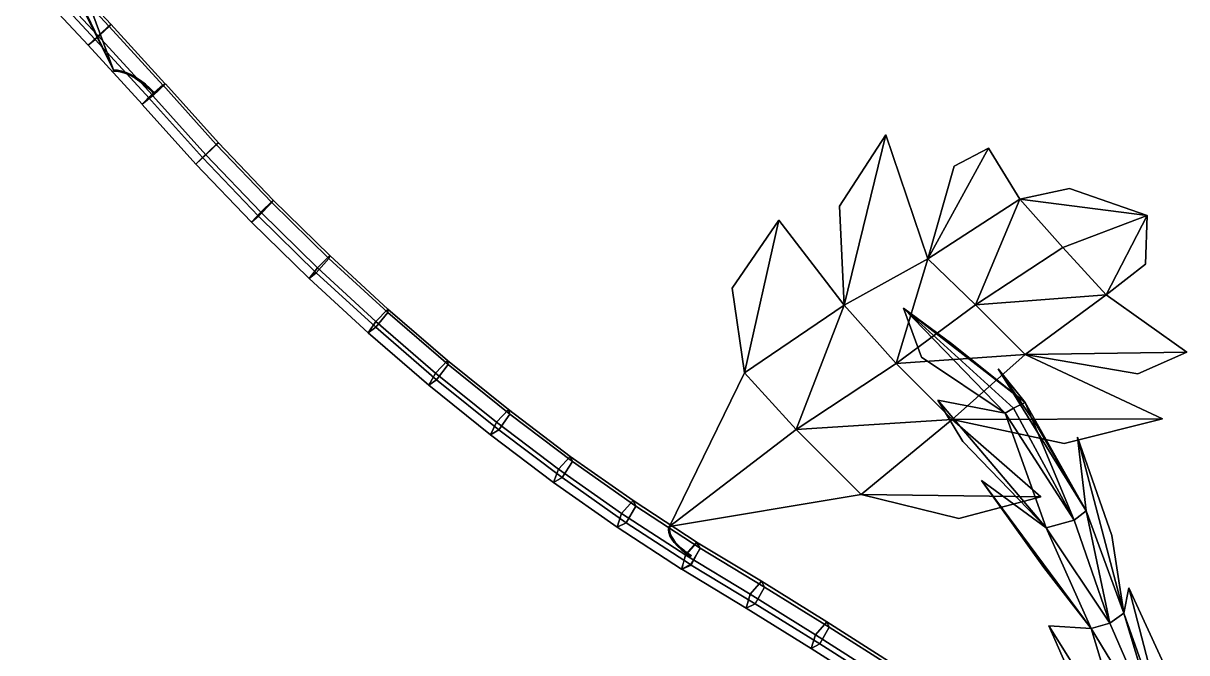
# Model space of a CAD drawing. Header units: metres. Extents: x -349 to 464, y -383 to 362.
# Drawn here: x -303 to -219.9, y 123.9 to 168.9 of the extents above; entities that cross this region are included whole.
import ezdxf

# ---------------------------------------------------------------- set-up
doc = ezdxf.new("R2010")
doc.units = ezdxf.units.M

msp = doc.modelspace()

# ---------------------------------------------------------------- linework, layer by layer
at = {"layer": 'Breeder_Leaf', "color": 3}
for points in [[(-296.5269, 165.4697, 262.2808), (-299.9889, 174.8661, 254.4639), (-302.9832, 178.4379, 259.1193)], [(-296.5269, 165.4697, 262.2808), (-302.9832, 178.4379, 259.1193), (-299.9889, 174.8661, 254.4639)], [(-299.5143, 171.7462, 249.1836), (-299.9889, 174.8661, 254.4639), (-296.5269, 165.4697, 262.2808)], [(-299.5143, 171.7462, 249.1836), (-296.5269, 165.4697, 262.2808), (-299.9889, 174.8661, 254.4639)], [(-244.3757, 148.7335, 273.6682), (-244.7134, 155.8093, 277.8475), (-241.3926, 160.8894, 283.0905)], [(-244.3757, 148.7335, 273.6682), (-241.3926, 160.8894, 283.0905), (-244.7134, 155.8093, 277.8475)], [(-244.3757, 148.7335, 273.6682), (-241.3926, 160.8894, 283.0905), (-238.3999, 152.0403, 277.6426)], [(-244.3757, 148.7335, 273.6682), (-238.3999, 152.0403, 277.6426), (-241.3926, 160.8894, 283.0905)], [(-238.3999, 152.0403, 277.6426), (-234.0594, 159.9312, 286.5634), (-231.8291, 156.3, 281.4518)], [(-238.3999, 152.0403, 277.6426), (-231.8291, 156.3, 281.4518), (-234.0594, 159.9312, 286.5634)], [(-238.3999, 152.0403, 277.6426), (-236.5195, 158.6604, 284.4813), (-234.0594, 159.9312, 286.5634)], [(-238.3999, 152.0403, 277.6426), (-234.0594, 159.9312, 286.5634), (-236.5195, 158.6604, 284.4813)], [(-231.8291, 156.3, 281.4518), (-228.2786, 157.0492, 287.7565), (-222.7377, 155.1351, 289.1664)], [(-231.8291, 156.3, 281.4518), (-222.7377, 155.1351, 289.1664), (-228.2786, 157.0492, 287.7565)], [(-238.3999, 152.0403, 277.6426), (-231.8291, 156.3, 281.4518), (-235.0083, 148.7615, 275.4457)], [(-238.3999, 152.0403, 277.6426), (-235.0083, 148.7615, 275.4457), (-231.8291, 156.3, 281.4518)], [(-231.8291, 156.3, 281.4518), (-228.7617, 152.8377, 280.6313), (-235.0083, 148.7615, 275.4457)], [(-231.8291, 156.3, 281.4518), (-235.0083, 148.7615, 275.4457), (-228.7617, 152.8377, 280.6313)], [(-231.8291, 156.3, 281.4518), (-222.7377, 155.1351, 289.1664), (-228.7617, 152.8377, 280.6313)], [(-231.8291, 156.3, 281.4518), (-228.7617, 152.8377, 280.6313), (-222.7377, 155.1351, 289.1664)], [(-251.4966, 143.901, 269.9774), (-252.3799, 149.9517, 273.7833), (-249.0418, 154.7957, 277.1253)], [(-251.4966, 143.901, 269.9774), (-249.0418, 154.7957, 277.1253), (-252.3799, 149.9517, 273.7833)], [(-251.4966, 143.901, 269.9774), (-249.0418, 154.7957, 277.1253), (-244.3757, 148.7335, 273.6682)], [(-251.4966, 143.901, 269.9774), (-244.3757, 148.7335, 273.6682), (-249.0418, 154.7957, 277.1253)], [(-228.7617, 152.8377, 280.6313), (-222.7377, 155.1351, 289.1664), (-225.6629, 149.4781, 279.6158)], [(-228.7617, 152.8377, 280.6313), (-225.6629, 149.4781, 279.6158), (-222.7377, 155.1351, 289.1664)], [(-222.7377, 155.1351, 289.1664), (-222.8497, 151.6713, 285.291), (-225.6629, 149.4781, 279.6158)], [(-222.7377, 155.1351, 289.1664), (-225.6629, 149.4781, 279.6158), (-222.8497, 151.6713, 285.291)], [(-244.3757, 148.7335, 273.6682), (-238.3999, 152.0403, 277.6426), (-240.6626, 144.5787, 272.0788)], [(-244.3757, 148.7335, 273.6682), (-240.6626, 144.5787, 272.0788), (-238.3999, 152.0403, 277.6426)], [(-238.3999, 152.0403, 277.6426), (-235.0083, 148.7615, 275.4457), (-240.6626, 144.5787, 272.0788)], [(-238.3999, 152.0403, 277.6426), (-240.6626, 144.5787, 272.0788), (-235.0083, 148.7615, 275.4457)], [(-235.0083, 148.7615, 275.4457), (-228.7617, 152.8377, 280.6313), (-225.6629, 149.4781, 279.6158)], [(-235.0083, 148.7615, 275.4457), (-225.6629, 149.4781, 279.6158), (-228.7617, 152.8377, 280.6313)], [(-251.4966, 143.901, 269.9774), (-244.3757, 148.7335, 273.6682), (-247.8023, 139.8597, 267.1736)], [(-251.4966, 143.901, 269.9774), (-247.8023, 139.8597, 267.1736), (-244.3757, 148.7335, 273.6682)], [(-244.3757, 148.7335, 273.6682), (-240.6626, 144.5787, 272.0788), (-247.8023, 139.8597, 267.1736)], [(-244.3757, 148.7335, 273.6682), (-247.8023, 139.8597, 267.1736), (-240.6626, 144.5787, 272.0788)], [(-240.6626, 144.5787, 272.0788), (-235.0083, 148.7615, 275.4457), (-231.449, 145.2142, 274.4055)], [(-240.6626, 144.5787, 272.0788), (-231.449, 145.2142, 274.4055), (-235.0083, 148.7615, 275.4457)], [(-235.0083, 148.7615, 275.4457), (-225.6629, 149.4781, 279.6158), (-231.449, 145.2142, 274.4055)], [(-235.0083, 148.7615, 275.4457), (-231.449, 145.2142, 274.4055), (-225.6629, 149.4781, 279.6158)], [(-225.6629, 149.4781, 279.6158), (-219.9169, 145.3724, 281.4302), (-231.449, 145.2142, 274.4055)], [(-225.6629, 149.4781, 279.6158), (-231.449, 145.2142, 274.4055), (-219.9169, 145.3724, 281.4302)], [(-232.8886, 141.0356, 242.2245), (-240.1438, 148.5195, 248.1304), (-232.2795, 141.3796, 246.87)], [(-232.8886, 141.0356, 242.2245), (-232.2795, 141.3796, 246.87), (-240.1438, 148.5195, 248.1304)], [(-232.8886, 141.0356, 242.2245), (-238.855, 145.0327, 243.3834), (-240.1438, 148.5195, 248.1304)], [(-232.8886, 141.0356, 242.2245), (-240.1438, 148.5195, 248.1304), (-238.855, 145.0327, 243.3834)], [(-232.2795, 141.3796, 246.87), (-240.1438, 148.5195, 248.1304), (-231.4636, 141.7871, 251.4623)], [(-232.2795, 141.3796, 246.87), (-231.4636, 141.7871, 251.4623), (-240.1438, 148.5195, 248.1304)], [(-240.1438, 148.5195, 248.1304), (-236.6885, 145.9669, 251.0585), (-231.4636, 141.7871, 251.4623)], [(-240.1438, 148.5195, 248.1304), (-231.4636, 141.7871, 251.4623), (-236.6885, 145.9669, 251.0585)], [(-219.9169, 145.3724, 281.4302), (-223.4065, 143.8301, 278.2769), (-231.449, 145.2142, 274.4055)], [(-219.9169, 145.3724, 281.4302), (-231.449, 145.2142, 274.4055), (-223.4065, 143.8301, 278.2769)], [(-247.8023, 139.8597, 267.1736), (-240.6626, 144.5787, 272.0788), (-236.6561, 140.566, 270.8657)], [(-247.8023, 139.8597, 267.1736), (-236.6561, 140.566, 270.8657), (-240.6626, 144.5787, 272.0788)], [(-240.6626, 144.5787, 272.0788), (-231.449, 145.2142, 274.4055), (-236.6561, 140.566, 270.8657)], [(-240.6626, 144.5787, 272.0788), (-236.6561, 140.566, 270.8657), (-231.449, 145.2142, 274.4055)], [(-231.449, 145.2142, 274.4055), (-221.6541, 140.6228, 275.0909), (-236.6561, 140.566, 270.8657)], [(-231.449, 145.2142, 274.4055), (-236.6561, 140.566, 270.8657), (-221.6541, 140.6228, 275.0909)], [(-251.4966, 143.901, 269.9774), (-247.8023, 139.8597, 267.1736), (-256.85, 132.9307, 261.5602)], [(-251.4966, 143.901, 269.9774), (-256.85, 132.9307, 261.5602), (-247.8023, 139.8597, 267.1736)], [(-231.4636, 141.7871, 251.4623), (-233.3844, 144.2011, 258.0691), (-227.1017, 134.0604, 251.7402)], [(-231.4636, 141.7871, 251.4623), (-227.1017, 134.0604, 251.7402), (-233.3844, 144.2011, 258.0691)], [(-233.3844, 144.2011, 258.0691), (-230.6288, 140.1424, 257.4105), (-227.1017, 134.0604, 251.7402)], [(-233.3844, 144.2011, 258.0691), (-227.1017, 134.0604, 251.7402), (-230.6288, 140.1424, 257.4105)], [(-229.9619, 132.8384, 241.9568), (-237.688, 141.9442, 237.7048), (-232.8886, 141.0356, 242.2245)], [(-229.9619, 132.8384, 241.9568), (-232.8886, 141.0356, 242.2245), (-237.688, 141.9442, 237.7048)], [(-229.9619, 132.8384, 241.9568), (-235.9056, 138.9912, 237.3802), (-237.688, 141.9442, 237.7048)], [(-229.9619, 132.8384, 241.9568), (-237.688, 141.9442, 237.7048), (-235.9056, 138.9912, 237.3802)], [(-232.8886, 141.0356, 242.2245), (-232.2795, 141.3796, 246.87), (-227.948, 133.3957, 246.7226)], [(-232.8886, 141.0356, 242.2245), (-227.948, 133.3957, 246.7226), (-232.2795, 141.3796, 246.87)], [(-227.948, 133.3957, 246.7226), (-232.2795, 141.3796, 246.87), (-231.4636, 141.7871, 251.4623)], [(-227.948, 133.3957, 246.7226), (-231.4636, 141.7871, 251.4623), (-232.2795, 141.3796, 246.87)], [(-227.948, 133.3957, 246.7226), (-231.4636, 141.7871, 251.4623), (-227.1017, 134.0604, 251.7402)], [(-227.948, 133.3957, 246.7226), (-227.1017, 134.0604, 251.7402), (-231.4636, 141.7871, 251.4623)], [(-247.8023, 139.8597, 267.1736), (-236.6561, 140.566, 270.8657), (-243.1494, 135.2159, 266.7491)], [(-247.8023, 139.8597, 267.1736), (-243.1494, 135.2159, 266.7491), (-236.6561, 140.566, 270.8657)], [(-236.6561, 140.566, 270.8657), (-230.3233, 135.0488, 270.2519), (-243.1494, 135.2159, 266.7491)], [(-236.6561, 140.566, 270.8657), (-243.1494, 135.2159, 266.7491), (-230.3233, 135.0488, 270.2519)], [(-221.6541, 140.6228, 275.0909), (-228.6779, 138.854, 272.0118), (-236.6561, 140.566, 270.8657)], [(-221.6541, 140.6228, 275.0909), (-236.6561, 140.566, 270.8657), (-228.6779, 138.854, 272.0118)], [(-229.9619, 132.8384, 241.9568), (-232.8886, 141.0356, 242.2245), (-227.948, 133.3957, 246.7226)], [(-229.9619, 132.8384, 241.9568), (-227.948, 133.3957, 246.7226), (-232.8886, 141.0356, 242.2245)], [(-256.85, 132.9307, 261.5602), (-247.8023, 139.8597, 267.1736), (-243.1494, 135.2159, 266.7491)], [(-256.85, 132.9307, 261.5602), (-243.1494, 135.2159, 266.7491), (-247.8023, 139.8597, 267.1736)], [(-227.1017, 134.0604, 251.7402), (-227.7209, 139.3144, 261.2008), (-224.406, 126.7611, 252.5786)], [(-227.1017, 134.0604, 251.7402), (-224.406, 126.7611, 252.5786), (-227.7209, 139.3144, 261.2008)], [(-227.7209, 139.3144, 261.2008), (-225.2693, 132.2936, 258.6236), (-224.406, 126.7611, 252.5786)], [(-227.7209, 139.3144, 261.2008), (-224.406, 126.7611, 252.5786), (-225.2693, 132.2936, 258.6236)], [(-226.7314, 125.6583, 241.2857), (-234.5621, 136.2271, 232.7754), (-229.9619, 132.8384, 241.9568)], [(-226.7314, 125.6583, 241.2857), (-229.9619, 132.8384, 241.9568), (-234.5621, 136.2271, 232.7754)], [(-226.7314, 125.6583, 241.2857), (-230.1149, 129.9984, 235.1731), (-234.5621, 136.2271, 232.7754)], [(-226.7314, 125.6583, 241.2857), (-234.5621, 136.2271, 232.7754), (-230.1149, 129.9984, 235.1731)], [(-230.3233, 135.0488, 270.2519), (-236.1873, 133.51, 266.9721), (-243.1494, 135.2159, 266.7491)], [(-230.3233, 135.0488, 270.2519), (-243.1494, 135.2159, 266.7491), (-236.1873, 133.51, 266.9721)], [(-225.3984, 126.0291, 246.9125), (-227.948, 133.3957, 246.7226), (-227.1017, 134.0604, 251.7402)], [(-225.3984, 126.0291, 246.9125), (-227.1017, 134.0604, 251.7402), (-227.948, 133.3957, 246.7226)], [(-225.3984, 126.0291, 246.9125), (-227.1017, 134.0604, 251.7402), (-224.406, 126.7611, 252.5786)], [(-225.3984, 126.0291, 246.9125), (-224.406, 126.7611, 252.5786), (-227.1017, 134.0604, 251.7402)], [(-229.9619, 132.8384, 241.9568), (-227.948, 133.3957, 246.7226), (-225.3984, 126.0291, 246.9125)], [(-229.9619, 132.8384, 241.9568), (-225.3984, 126.0291, 246.9125), (-227.948, 133.3957, 246.7226)], [(-226.7314, 125.6583, 241.2857), (-229.9619, 132.8384, 241.9568), (-225.3984, 126.0291, 246.9125)], [(-226.7314, 125.6583, 241.2857), (-225.3984, 126.0291, 246.9125), (-229.9619, 132.8384, 241.9568)], [(-224.406, 126.7611, 252.5786), (-224.0396, 128.5473, 260.8003), (-221.2905, 117.9533, 253.2495)], [(-224.406, 126.7611, 252.5786), (-221.2905, 117.9533, 253.2495), (-224.0396, 128.5473, 260.8003)], [(-224.0396, 128.5473, 260.8003), (-221.2962, 122.5699, 258.7374), (-221.2905, 117.9533, 253.2495)], [(-224.0396, 128.5473, 260.8003), (-221.2905, 117.9533, 253.2495), (-221.2962, 122.5699, 258.7374)], [(-221.4681, 116.9833, 246.7362), (-225.3984, 126.0291, 246.9125), (-224.406, 126.7611, 252.5786)], [(-221.4681, 116.9833, 246.7362), (-224.406, 126.7611, 252.5786), (-225.3984, 126.0291, 246.9125)], [(-221.4681, 116.9833, 246.7362), (-224.406, 126.7611, 252.5786), (-221.2905, 117.9533, 253.2495)], [(-221.4681, 116.9833, 246.7362), (-221.2905, 117.9533, 253.2495), (-224.406, 126.7611, 252.5786)], [(-224.0174, 116.6974, 241.1451), (-229.7617, 125.8485, 233.4591), (-226.7314, 125.6583, 241.2857)], [(-224.0174, 116.6974, 241.1451), (-226.7314, 125.6583, 241.2857), (-229.7617, 125.8485, 233.4591)], [(-224.0174, 116.6974, 241.1451), (-227.1755, 119.9574, 235.5527), (-229.7617, 125.8485, 233.4591)], [(-224.0174, 116.6974, 241.1451), (-229.7617, 125.8485, 233.4591), (-227.1755, 119.9574, 235.5527)], [(-226.7314, 125.6583, 241.2857), (-225.3984, 126.0291, 246.9125), (-221.4681, 116.9833, 246.7362)], [(-226.7314, 125.6583, 241.2857), (-221.4681, 116.9833, 246.7362), (-225.3984, 126.0291, 246.9125)], [(-224.0174, 116.6974, 241.1451), (-226.7314, 125.6583, 241.2857), (-221.4681, 116.9833, 246.7362)], [(-224.0174, 116.6974, 241.1451), (-221.4681, 116.9833, 246.7362), (-226.7314, 125.6583, 241.2857)]]:
    msp.add_3dface(points, dxfattribs=at)
at = {"layer": 'Breeder_Petiole', "color": 3}
for points in [[(-296.7225, 168.7805, 264.1226), (-300.6317, 172.9773, 264.7865), (-301.583, 172.1878, 264.1743), (-297.6457, 167.9589, 263.5095)], [(-296.841, 168.6215, 265.4879), (-300.6695, 172.7273, 266.1427), (-300.6317, 172.9773, 264.7865), (-296.7225, 168.7805, 264.1226)], [(-297.6457, 167.9589, 263.5095), (-301.583, 172.1878, 264.1743), (-302.2177, 171.4424, 265.1463), (-298.3433, 167.2844, 264.4901)], [(-297.8384, 167.7001, 265.7313), (-301.6446, 171.7809, 266.3813), (-300.6695, 172.7273, 266.1427), (-296.841, 168.6215, 265.4879)], [(-298.3433, 167.2844, 264.4901), (-302.2177, 171.4424, 265.1463), (-301.6446, 171.7809, 266.3813), (-297.8384, 167.7001, 265.7313)], [(-292.8661, 164.5645, 263.9661), (-296.7225, 168.7805, 264.1226), (-297.6457, 167.9589, 263.5095), (-293.7892, 163.7428, 263.353)], [(-292.9845, 164.4055, 265.3314), (-296.841, 168.6215, 265.4879), (-296.7225, 168.7805, 264.1226), (-292.8661, 164.5645, 263.9661)], [(-293.7892, 163.7428, 263.353), (-297.6457, 167.9589, 263.5095), (-298.3433, 167.2844, 264.4901), (-294.4868, 163.0683, 264.3337)], [(-293.982, 163.484, 265.5748), (-297.8384, 167.7001, 265.7313), (-296.841, 168.6215, 265.4879), (-292.9845, 164.4055, 265.3314)], [(-294.4868, 163.0683, 264.3337), (-298.3433, 167.2844, 264.4901), (-297.8384, 167.7001, 265.7313), (-293.982, 163.484, 265.5748)], [(-296.2856, 165.4616, 262.6868), (-296.558, 165.4709, 262.3028), (-296.5353, 165.5062, 262.2876), (-296.262, 165.4967, 262.6729)], [(-296.2683, 165.4247, 262.6668), (-296.5373, 165.4337, 262.2873), (-296.558, 165.4709, 262.3028), (-296.2856, 165.4616, 262.6868)], [(-296.2344, 165.438, 262.6411), (-296.5024, 165.4468, 262.2628), (-296.5373, 165.4337, 262.2873), (-296.2683, 165.4247, 262.6668)], [(-296.262, 165.4967, 262.6729), (-296.5353, 165.5062, 262.2876), (-296.5012, 165.4914, 262.2631), (-296.2305, 165.4823, 262.6448)], [(-296.2305, 165.4823, 262.6448), (-296.5012, 165.4914, 262.2631), (-296.5024, 165.4468, 262.2628), (-296.2344, 165.438, 262.6411)], [(-295.9893, 165.405, 263.0483), (-296.2856, 165.4616, 262.6868), (-296.262, 165.4967, 262.6729), (-295.9644, 165.4401, 263.0355)], [(-295.9755, 165.3687, 263.024), (-296.2683, 165.4247, 262.6668), (-296.2856, 165.4616, 262.6868), (-295.9893, 165.405, 263.0483)], [(-295.9424, 165.3824, 262.9969), (-296.2344, 165.438, 262.6411), (-296.2683, 165.4247, 262.6668), (-295.9755, 165.3687, 263.024)], [(-295.9644, 165.4401, 263.0355), (-296.262, 165.4967, 262.6729), (-296.2305, 165.4823, 262.6448), (-295.9356, 165.4263, 263.0039)], [(-295.9356, 165.4263, 263.0039), (-296.2305, 165.4823, 262.6448), (-296.2344, 165.438, 262.6411), (-295.9424, 165.3824, 262.9969)], [(-295.6732, 165.3019, 263.3817), (-295.9893, 165.405, 263.0483), (-295.9644, 165.4401, 263.0355), (-295.6469, 165.3369, 263.37)], [(-295.6632, 165.2669, 263.3535), (-295.9755, 165.3687, 263.024), (-295.9893, 165.405, 263.0483), (-295.6732, 165.3019, 263.3817)], [(-295.631, 165.2811, 263.325), (-295.9424, 165.3824, 262.9969), (-295.9755, 165.3687, 263.024), (-295.6632, 165.2669, 263.3535)], [(-295.6469, 165.3369, 263.37), (-295.9644, 165.4401, 263.0355), (-295.9356, 165.4263, 263.0039), (-295.621, 165.3241, 263.3351)], [(-295.621, 165.3241, 263.3351), (-295.9356, 165.4263, 263.0039), (-295.9424, 165.3824, 262.9969), (-295.631, 165.2811, 263.325)], [(-295.3421, 165.1539, 263.6821), (-295.6732, 165.3019, 263.3817), (-295.6469, 165.3369, 263.37), (-295.3145, 165.1886, 263.6713)], [(-295.3145, 165.1886, 263.6713), (-295.6469, 165.3369, 263.37), (-295.621, 165.3241, 263.3351), (-295.2916, 165.1774, 263.6334)], [(-295.2916, 165.1774, 263.6334), (-295.621, 165.3241, 263.3351), (-295.631, 165.2811, 263.325), (-295.3049, 165.1357, 263.6204)], [(-295.3361, 165.1207, 263.6502), (-295.6632, 165.2669, 263.3535), (-295.6732, 165.3019, 263.3817), (-295.3421, 165.1539, 263.6821)], [(-295.3049, 165.1357, 263.6204), (-295.631, 165.2811, 263.325), (-295.6632, 165.2669, 263.3535), (-295.3361, 165.1207, 263.6502)], [(-295.001, 164.9633, 263.9449), (-295.3421, 165.1539, 263.6821), (-295.3145, 165.1886, 263.6713), (-294.9718, 164.9975, 263.9348)], [(-294.9991, 164.9324, 263.9098), (-295.3361, 165.1207, 263.6502), (-295.3421, 165.1539, 263.6821), (-295.001, 164.9633, 263.9449)], [(-294.9689, 164.9482, 263.8789), (-295.3049, 165.1357, 263.6204), (-295.3361, 165.1207, 263.6502), (-294.9991, 164.9324, 263.9098)], [(-294.9718, 164.9975, 263.9348), (-295.3145, 165.1886, 263.6713), (-295.2916, 165.1774, 263.6334), (-294.9521, 164.9882, 263.8943)], [(-294.9521, 164.9882, 263.8943), (-295.2916, 165.1774, 263.6334), (-295.3049, 165.1357, 263.6204), (-294.9689, 164.9482, 263.8789)], [(-294.6549, 164.7329, 264.1661), (-295.001, 164.9633, 263.9449), (-294.9718, 164.9975, 263.9348), (-294.6243, 164.7664, 264.1567)], [(-294.6573, 164.7048, 264.1283), (-294.9991, 164.9324, 263.9098), (-295.001, 164.9633, 263.9449), (-294.6549, 164.7329, 264.1661)], [(-294.6281, 164.7216, 264.0964), (-294.9689, 164.9482, 263.8789), (-294.9991, 164.9324, 263.9098), (-294.6573, 164.7048, 264.1283)], [(-294.6243, 164.7664, 264.1567), (-294.9718, 164.9975, 263.9348), (-294.9521, 164.9882, 263.8943), (-294.6078, 164.7595, 264.1139)], [(-294.6078, 164.7595, 264.1139), (-294.9521, 164.9882, 263.8943), (-294.9689, 164.9482, 263.8789), (-294.6281, 164.7216, 264.0964)], [(-294.3159, 164.4413, 264.3024), (-294.6573, 164.7048, 264.1283), (-294.6549, 164.7329, 264.1661), (-294.3092, 164.4661, 264.3424)], [(-294.2877, 164.4593, 264.2698), (-294.6281, 164.7216, 264.0964), (-294.6573, 164.7048, 264.1283), (-294.3159, 164.4413, 264.3024)], [(-294.3092, 164.4661, 264.3424), (-294.6549, 164.7329, 264.1661), (-294.6243, 164.7664, 264.1567), (-294.2771, 164.4989, 264.3335)], [(-294.2639, 164.4947, 264.2889), (-294.6078, 164.7595, 264.1139), (-294.6281, 164.7216, 264.0964), (-294.2877, 164.4593, 264.2698)], [(-294.2771, 164.4989, 264.3335), (-294.6243, 164.7664, 264.1567), (-294.6078, 164.7595, 264.1139), (-294.2639, 164.4947, 264.2889)], [(-293.969, 164.167, 264.4713), (-294.3092, 164.4661, 264.3424), (-294.2771, 164.4989, 264.3335), (-293.9354, 164.1988, 264.4627)], [(-293.9254, 164.1977, 264.4167), (-294.2639, 164.4947, 264.2889), (-294.2877, 164.4593, 264.2698), (-293.9528, 164.1652, 264.3964)], [(-293.9354, 164.1988, 264.4627), (-294.2771, 164.4989, 264.3335), (-294.2639, 164.4947, 264.2889), (-293.9254, 164.1977, 264.4167)], [(-289.0551, 160.3184, 264.3087), (-292.828, 164.521, 263.9652), (-293.7234, 163.667, 263.3551), (-289.9424, 159.4552, 263.6997)], [(-289.2074, 160.2028, 265.6749), (-293.0265, 164.454, 265.3288), (-292.828, 164.521, 263.9652), (-289.0551, 160.3184, 264.3087)], [(-289.9424, 159.4552, 263.6997), (-293.7234, 163.667, 263.3551), (-294.4836, 163.0642, 264.3358), (-290.6514, 158.7981, 264.684)], [(-293.9799, 164.1459, 264.4297), (-294.3159, 164.4413, 264.3024), (-294.3092, 164.4661, 264.3424), (-293.969, 164.167, 264.4713)], [(-293.9528, 164.1652, 264.3964), (-294.2877, 164.4593, 264.2698), (-294.3159, 164.4413, 264.3024), (-293.9799, 164.1459, 264.4297)], [(-290.1902, 159.2671, 265.9232), (-294.0464, 163.5579, 265.5741), (-293.0265, 164.454, 265.3288), (-289.2074, 160.2028, 265.6749)], [(-293.6524, 163.8209, 264.5083), (-293.9799, 164.1459, 264.4297), (-293.969, 164.167, 264.4713), (-293.6414, 163.8421, 264.5502)], [(-293.6251, 163.8403, 264.4748), (-293.9528, 164.1652, 264.3964), (-293.9799, 164.1459, 264.4297), (-293.6524, 163.8209, 264.5083)], [(-293.6414, 163.8421, 264.5502), (-293.969, 164.167, 264.4713), (-293.9354, 164.1988, 264.4627), (-293.6075, 163.8742, 264.5416)], [(-293.5975, 163.8731, 264.4952), (-293.9254, 164.1977, 264.4167), (-293.9528, 164.1652, 264.3964), (-293.6251, 163.8403, 264.4748)], [(-293.6075, 163.8742, 264.5416), (-293.9354, 164.1988, 264.4627), (-293.9254, 164.1977, 264.4167), (-293.5975, 163.8731, 264.4952)], [(-290.6514, 158.7981, 264.684), (-294.4836, 163.0642, 264.3358), (-294.0464, 163.5579, 265.5741), (-290.1902, 159.2671, 265.9232)], [(-285.1432, 156.2314, 264.3997), (-289.0551, 160.3184, 264.3087), (-289.9424, 159.4552, 263.6997), (-286.0222, 155.3593, 263.7914)], [(-285.2477, 156.0686, 265.7657), (-289.2074, 160.2028, 265.6749), (-289.0551, 160.3184, 264.3087), (-285.1432, 156.2314, 264.3997)], [(-286.1924, 155.0944, 266.0143), (-290.1902, 159.2671, 265.9232), (-289.2074, 160.2028, 265.6749), (-285.2477, 156.0686, 265.7657)], [(-286.0222, 155.3593, 263.7914), (-289.9424, 159.4552, 263.6997), (-290.6514, 158.7981, 264.684), (-286.6782, 154.6494, 264.7758)], [(-286.6782, 154.6494, 264.7758), (-290.6514, 158.7981, 264.684), (-290.1902, 159.2671, 265.9232), (-286.1924, 155.0944, 266.0143)], [(-281.1043, 152.2721, 264.2379), (-285.1432, 156.2314, 264.3997), (-286.0222, 155.3593, 263.7914), (-281.9747, 151.3913, 263.6298)], [(-281.1597, 152.0638, 265.6005), (-285.2477, 156.0686, 265.7657), (-285.1432, 156.2314, 264.3997), (-281.1043, 152.2721, 264.2379)], [(-281.9747, 151.3913, 263.6298), (-286.0222, 155.3593, 263.7914), (-286.6782, 154.6494, 264.7758), (-282.5761, 150.6304, 264.6109)], [(-282.0648, 151.0523, 265.8473), (-286.1924, 155.0944, 266.0143), (-285.2477, 156.0686, 265.7657), (-281.1597, 152.0638, 265.6005)], [(-282.5761, 150.6304, 264.6109), (-286.6782, 154.6494, 264.7758), (-286.1924, 155.0944, 266.0143), (-282.0648, 151.0523, 265.8473)], [(-277.8201, 147.1529, 265.4223), (-282.0648, 151.0523, 265.8473), (-281.1597, 152.0638, 265.6005), (-276.9555, 148.2003, 265.18)], [(-276.9506, 148.4524, 263.8236), (-281.1043, 152.2721, 264.2379), (-281.9747, 151.3913, 263.6298), (-277.8121, 147.5632, 263.2151)], [(-276.9555, 148.2003, 265.18), (-281.1597, 152.0638, 265.6005), (-281.1043, 152.2721, 264.2379), (-276.9506, 148.4524, 263.8236)], [(-277.8121, 147.5632, 263.2151), (-281.9747, 151.3913, 263.6298), (-282.5761, 150.6304, 264.6109), (-278.3575, 146.7532, 264.1896)], [(-278.3575, 146.7532, 264.1896), (-282.5761, 150.6304, 264.6109), (-282.0648, 151.0523, 265.8473), (-277.8201, 147.1529, 265.4223)], [(-273.4712, 143.4078, 264.7407), (-277.8201, 147.1529, 265.4223), (-276.9555, 148.2003, 265.18), (-272.6482, 144.4896, 264.5051)], [(-272.6948, 144.7836, 263.1581), (-276.9506, 148.4524, 263.8236), (-277.8121, 147.5632, 263.2151), (-273.5471, 143.8863, 262.5485)], [(-272.6482, 144.4896, 264.5051), (-276.9555, 148.2003, 265.18), (-276.9506, 148.4524, 263.8236), (-272.6948, 144.7836, 263.1581)], [(-273.5471, 143.8863, 262.5485), (-277.8121, 147.5632, 263.2151), (-278.3575, 146.7532, 264.1896), (-274.0352, 143.0293, 263.5132)], [(-274.0352, 143.0293, 263.5132), (-278.3575, 146.7532, 264.1896), (-277.8201, 147.1529, 265.4223), (-273.4712, 143.4078, 264.7407)], [(-268.3498, 141.2768, 262.243), (-272.6948, 144.7836, 263.1581), (-273.5471, 143.8863, 262.5485), (-269.1927, 140.3717, 261.632)], [(-268.2506, 140.9428, 263.5779), (-272.6482, 144.4896, 264.5051), (-272.6948, 144.7836, 263.1581), (-268.3498, 141.2768, 262.243)], [(-269.1927, 140.3717, 261.632), (-273.5471, 143.8863, 262.5485), (-274.0352, 143.0293, 263.5132), (-269.6224, 139.4699, 262.5835)], [(-269.0313, 139.8282, 263.8043), (-273.4712, 143.4078, 264.7407), (-272.6482, 144.4896, 264.5051), (-268.2506, 140.9428, 263.5779)], [(-269.6224, 139.4699, 262.5835), (-274.0352, 143.0293, 263.5132), (-273.4712, 143.4078, 264.7407), (-269.0313, 139.8282, 263.8043)], [(-263.9286, 137.9423, 261.0813), (-268.3498, 141.2768, 262.243), (-269.1927, 140.3717, 261.632), (-264.7621, 137.0298, 260.4681)], [(-263.7761, 137.5705, 262.401), (-268.2506, 140.9428, 263.5779), (-268.3498, 141.2768, 262.243), (-263.9286, 137.9423, 261.0813)], [(-264.5139, 136.4248, 262.6159), (-269.0313, 139.8282, 263.8043), (-268.2506, 140.9428, 263.5779), (-263.7761, 137.5705, 262.401)], [(-264.7621, 137.0298, 260.4681), (-269.1927, 140.3717, 261.632), (-269.6224, 139.4699, 262.5835), (-265.1324, 136.0855, 261.4033)], [(-265.1324, 136.0855, 261.4033), (-269.6224, 139.4699, 262.5835), (-269.0313, 139.8282, 263.8043), (-264.5139, 136.4248, 262.6159)], [(-259.4449, 134.7901, 259.6761), (-263.9286, 137.9423, 261.0813), (-264.7621, 137.0298, 260.4681), (-260.2686, 133.8705, 259.0604)], [(-259.2384, 134.3827, 260.9779), (-263.7761, 137.5705, 262.401), (-263.9286, 137.9423, 261.0813), (-259.4449, 134.7901, 259.6761)], [(-259.9326, 133.2076, 261.1789), (-264.5139, 136.4248, 262.6159), (-263.7761, 137.5705, 262.401), (-259.2384, 134.3827, 260.9779)], [(-260.2686, 133.8705, 259.0604), (-264.7621, 137.0298, 260.4681), (-265.1324, 136.0855, 261.4033), (-260.5789, 132.8863, 259.9759)], [(-260.5789, 132.8863, 259.9759), (-265.1324, 136.0855, 261.4033), (-264.5139, 136.4248, 262.6159), (-259.9326, 133.2076, 261.1789)], [(-254.8653, 131.8005, 258.0142), (-259.4449, 134.7901, 259.6761), (-260.2686, 133.8705, 259.0604), (-255.689, 130.8809, 257.3985)], [(-254.6588, 131.3931, 259.316), (-259.2384, 134.3827, 260.9779), (-259.4449, 134.7901, 259.6761), (-254.8653, 131.8005, 258.0142)], [(-255.689, 130.8809, 257.3985), (-260.2686, 133.8705, 259.0604), (-260.5789, 132.8863, 259.9759), (-255.9994, 129.8967, 258.314)], [(-255.353, 130.218, 259.517), (-259.9326, 133.2076, 261.1789), (-259.2384, 134.3827, 260.9779), (-254.6588, 131.3931, 259.316)], [(-255.9994, 129.8967, 258.314), (-260.5789, 132.8863, 259.9759), (-259.9326, 133.2076, 261.1789), (-255.353, 130.218, 259.517)], [(-256.9109, 132.7577, 261.1232), (-256.8798, 132.953, 261.5523), (-256.8817, 132.9125, 261.5708), (-256.9128, 132.7179, 261.1432)], [(-256.9128, 132.7179, 261.1432), (-256.8817, 132.9125, 261.5708), (-256.8392, 132.8972, 261.5747), (-256.8702, 132.705, 261.1521)], [(-256.868, 132.7695, 261.1196), (-256.837, 132.9629, 261.5446), (-256.8798, 132.953, 261.5523), (-256.9109, 132.7577, 261.1232)], [(-256.8702, 132.705, 261.1521), (-256.8392, 132.8972, 261.5747), (-256.812, 132.9286, 261.5584), (-256.843, 132.7371, 261.1374)], [(-256.843, 132.7371, 261.1374), (-256.812, 132.9286, 261.5584), (-256.837, 132.9629, 261.5446), (-256.868, 132.7695, 261.1196)], [(-256.8878, 132.5444, 260.7021), (-256.9109, 132.7577, 261.1232), (-256.9128, 132.7179, 261.1432), (-256.8899, 132.5051, 260.7238)], [(-256.8899, 132.5051, 260.7238), (-256.9128, 132.7179, 261.1432), (-256.8702, 132.705, 261.1521), (-256.8475, 132.4947, 260.7377)], [(-256.845, 132.5584, 260.7024), (-256.868, 132.7695, 261.1196), (-256.9109, 132.7577, 261.1232), (-256.8878, 132.5444, 260.7021)], [(-256.8105, 132.3163, 260.2956), (-256.8878, 132.5444, 260.7021), (-256.8899, 132.5051, 260.7238), (-256.813, 132.2775, 260.3188)], [(-256.813, 132.2775, 260.3188), (-256.8899, 132.5051, 260.7238), (-256.8475, 132.4947, 260.7377), (-256.7716, 132.2699, 260.3376)], [(-256.7684, 132.3327, 260.2997), (-256.845, 132.5584, 260.7024), (-256.8878, 132.5444, 260.7021), (-256.8105, 132.3163, 260.2956)], [(-256.8475, 132.4947, 260.7377), (-256.8702, 132.705, 261.1521), (-256.843, 132.7371, 261.1374), (-256.8203, 132.5279, 260.7243)], [(-256.8203, 132.5279, 260.7243), (-256.843, 132.7371, 261.1374), (-256.868, 132.7695, 261.1196), (-256.845, 132.5584, 260.7024)], [(-256.7716, 132.2699, 260.3376), (-256.8475, 132.4947, 260.7377), (-256.8203, 132.5279, 260.7243), (-256.7445, 132.3041, 260.3254)], [(-256.7445, 132.3041, 260.3254), (-256.8203, 132.5279, 260.7243), (-256.845, 132.5584, 260.7024), (-256.7684, 132.3327, 260.2997)], [(-256.6803, 132.0768, 259.9096), (-256.8105, 132.3163, 260.2956), (-256.813, 132.2775, 260.3188), (-256.6834, 132.0385, 259.9344)], [(-256.6834, 132.0385, 259.9344), (-256.813, 132.2775, 260.3188), (-256.7716, 132.2699, 260.3376), (-256.6435, 132.0337, 259.9578)], [(-256.6394, 132.0956, 259.9173), (-256.7684, 132.3327, 260.2997), (-256.8105, 132.3163, 260.2956), (-256.6803, 132.0768, 259.9096)], [(-256.6435, 132.0337, 259.9578), (-256.7716, 132.2699, 260.3376), (-256.7445, 132.3041, 260.3254), (-256.6168, 132.0691, 259.9469)], [(-256.6168, 132.0691, 259.9469), (-256.7445, 132.3041, 260.3254), (-256.7684, 132.3327, 260.2997), (-256.6394, 132.0956, 259.9173)], [(-256.4991, 131.8293, 259.55), (-256.6803, 132.0768, 259.9096), (-256.6834, 132.0385, 259.9344), (-256.5029, 131.7917, 259.5762)], [(-256.4599, 131.8507, 259.5611), (-256.6394, 132.0956, 259.9173), (-256.6803, 132.0768, 259.9096), (-256.4991, 131.8293, 259.55)], [(-256.4391, 131.8265, 259.5942), (-256.6168, 132.0691, 259.9469), (-256.6394, 132.0956, 259.9173), (-256.4599, 131.8507, 259.5611)], [(-256.5029, 131.7917, 259.5762), (-256.6834, 132.0385, 259.9344), (-256.6435, 132.0337, 259.9578), (-256.4653, 131.7899, 259.604)], [(-256.4653, 131.7899, 259.604), (-256.6435, 132.0337, 259.9578), (-256.6168, 132.0691, 259.9469), (-256.4391, 131.8265, 259.5942)], [(-256.2696, 131.5778, 259.2222), (-256.4991, 131.8293, 259.55), (-256.5029, 131.7917, 259.5762), (-256.2744, 131.5408, 259.2498)], [(-256.2744, 131.5408, 259.2498), (-256.5029, 131.7917, 259.5762), (-256.4653, 131.7899, 259.604), (-256.2395, 131.5421, 259.2815)], [(-256.2325, 131.6018, 259.2364), (-256.4599, 131.8507, 259.5611), (-256.4991, 131.8293, 259.55), (-256.2696, 131.5778, 259.2222)], [(-256.2395, 131.5421, 259.2815), (-256.4653, 131.7899, 259.604), (-256.4391, 131.8265, 259.5942), (-256.2141, 131.5798, 259.2728)], [(-256.2141, 131.5798, 259.2728), (-256.4391, 131.8265, 259.5942), (-256.4599, 131.8507, 259.5611), (-256.2325, 131.6018, 259.2364)], [(-255.9953, 131.3259, 258.9312), (-256.2696, 131.5778, 259.2222), (-256.2744, 131.5408, 259.2498), (-256.0012, 131.2895, 258.9599)], [(-256.0012, 131.2895, 258.9599), (-256.2744, 131.5408, 259.2498), (-256.2395, 131.5421, 259.2815), (-255.9697, 131.2939, 258.9952)], [(-255.9608, 131.3526, 258.9481), (-256.2325, 131.6018, 259.2364), (-256.2696, 131.5778, 259.2222), (-255.9953, 131.3259, 258.9312)], [(-255.9697, 131.2939, 258.9952), (-256.2395, 131.5421, 259.2815), (-256.2141, 131.5798, 259.2728), (-255.9451, 131.3329, 258.9875)], [(-255.9451, 131.3329, 258.9875), (-256.2141, 131.5798, 259.2728), (-256.2325, 131.6018, 259.2364), (-255.9608, 131.3526, 258.9481)], [(-255.6802, 131.0775, 258.6812), (-255.9953, 131.3259, 258.9312), (-256.0012, 131.2895, 258.9599), (-255.6874, 131.0417, 258.711)], [(-255.6874, 131.0417, 258.711), (-256.0012, 131.2895, 258.9599), (-255.9697, 131.2939, 258.9952), (-255.6598, 131.0492, 258.7495)], [(-255.6488, 131.1067, 258.7005), (-255.9608, 131.3526, 258.9481), (-255.9953, 131.3259, 258.9312), (-255.6802, 131.0775, 258.6812)], [(-255.6598, 131.0492, 258.7495), (-255.9697, 131.2939, 258.9952), (-255.9451, 131.3329, 258.9875), (-255.6362, 131.0893, 258.7425)], [(-255.6362, 131.0893, 258.7425), (-255.9451, 131.3329, 258.9875), (-255.9608, 131.3526, 258.9481), (-255.6488, 131.1067, 258.7005)], [(-250.2738, 129.0281, 256.1235), (-254.9121, 131.8296, 258.0316), (-255.7261, 130.9034, 257.4128), (-251.0815, 128.0979, 255.5026)], [(-250.7188, 127.4195, 257.6118), (-255.3014, 130.1863, 259.4975), (-254.6512, 131.3889, 259.3126), (-250.0509, 128.6113, 257.4196)], [(-250.0509, 128.6113, 257.4196), (-254.6512, 131.3889, 259.3126), (-254.9121, 131.8296, 258.0316), (-250.2738, 129.0281, 256.1235)], [(-251.0815, 128.0979, 255.5026), (-255.7261, 130.9034, 257.4128), (-255.9757, 129.8817, 258.3056), (-251.3654, 127.0975, 256.4091)], [(-255.3328, 130.8385, 258.478), (-255.6802, 131.0775, 258.6812), (-255.6874, 131.0417, 258.711), (-255.34, 130.8025, 258.508)], [(-255.34, 130.8025, 258.508), (-255.6874, 131.0417, 258.711), (-255.6598, 131.0492, 258.7495), (-255.3122, 130.8101, 258.5467)], [(-255.3011, 130.868, 258.4974), (-255.6488, 131.1067, 258.7005), (-255.6802, 131.0775, 258.6812), (-255.3328, 130.8385, 258.478)], [(-255.3122, 130.8101, 258.5467), (-255.6598, 131.0492, 258.7495), (-255.6362, 131.0893, 258.7425), (-255.2885, 130.8505, 258.5397)], [(-255.2885, 130.8505, 258.5397), (-255.6362, 131.0893, 258.7425), (-255.6488, 131.1067, 258.7005), (-255.3011, 130.868, 258.4974)], [(-251.3654, 127.0975, 256.4091), (-255.9757, 129.8817, 258.3056), (-255.3014, 130.1863, 259.4975), (-250.7188, 127.4195, 257.6118)], [(-245.6187, 126.1398, 254.3941), (-250.2738, 129.0281, 256.1235), (-251.0815, 128.0979, 255.5026), (-246.4203, 125.2055, 253.7714)], [(-245.4339, 125.7474, 255.7037), (-250.0509, 128.6113, 257.4196), (-250.2738, 129.0281, 256.1235), (-245.6187, 126.1398, 254.3941)], [(-246.4203, 125.2055, 253.7714), (-251.0815, 128.0979, 255.5026), (-251.3654, 127.0975, 256.4091), (-246.7384, 124.2269, 254.6903)], [(-246.1196, 124.5669, 255.9026), (-250.7188, 127.4195, 257.6118), (-250.0509, 128.6113, 257.4196), (-245.4339, 125.7474, 255.7037)], [(-246.7384, 124.2269, 254.6903), (-251.3654, 127.0975, 256.4091), (-250.7188, 127.4195, 257.6118), (-246.1196, 124.5669, 255.9026)], [(-240.9524, 123.1681, 252.8454), (-245.6187, 126.1398, 254.3941), (-246.4203, 125.2055, 253.7714), (-241.7479, 122.2296, 252.2211)], [(-241.5093, 121.6319, 254.372), (-246.1196, 124.5669, 255.9026), (-245.4339, 125.7474, 255.7037), (-240.8058, 122.8008, 254.1671)], [(-240.8058, 122.8008, 254.1671), (-245.4339, 125.7474, 255.7037), (-245.6187, 126.1398, 254.3941), (-240.9524, 123.1681, 252.8454)], [(-241.7479, 122.2296, 252.2211), (-246.4203, 125.2055, 253.7714), (-246.7384, 124.2269, 254.6903), (-242.1003, 121.2736, 253.1512)], [(-242.1003, 121.2736, 253.1512), (-246.7384, 124.2269, 254.6903), (-246.1196, 124.5669, 255.9026), (-241.5093, 121.6319, 254.372)]]:
    msp.add_3dface(points, dxfattribs=at)

doc.saveas('drawing.dxf')
